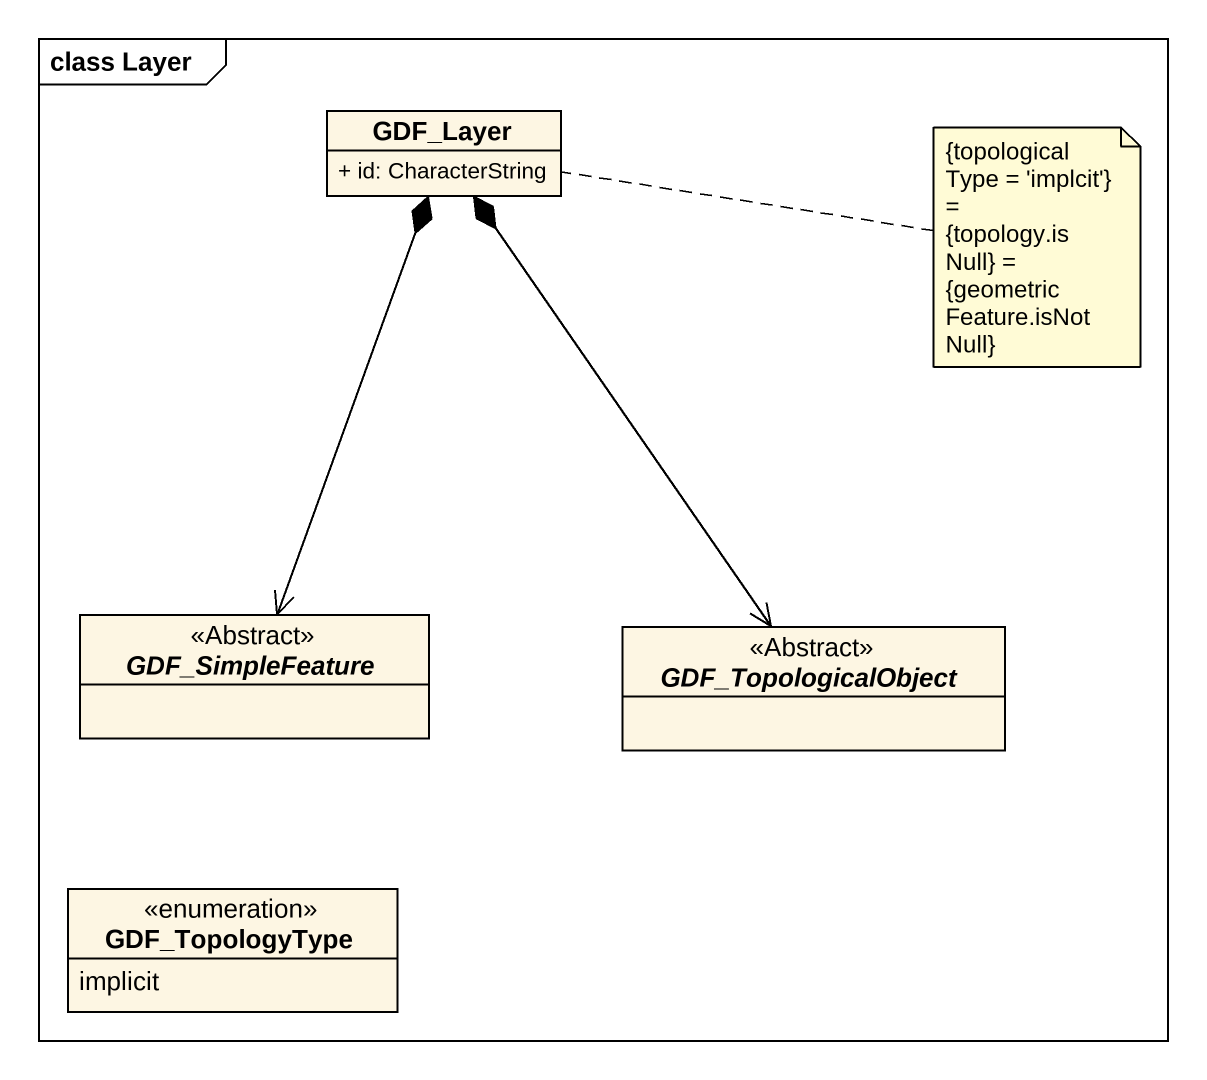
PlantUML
@startuml
mainframe class Layer
hide circle
hide empty members
skinparam classAttributeIconSize 0
class GDF_Layer {
  + id: CharacterString
}
abstract class GDF_SimpleFeature <<Abstract>>
abstract class GDF_TopologicalObject <<Abstract>>
enum GDF_TopologyType {
  implicit
}
GDF_Layer *--> GDF_SimpleFeature
GDF_Layer *--> GDF_TopologicalObject
note right of GDF_Layer : {topologicalType = 'implcit'} = {topology.isNull} = {geometricFeature.isNotNull}
@enduml
